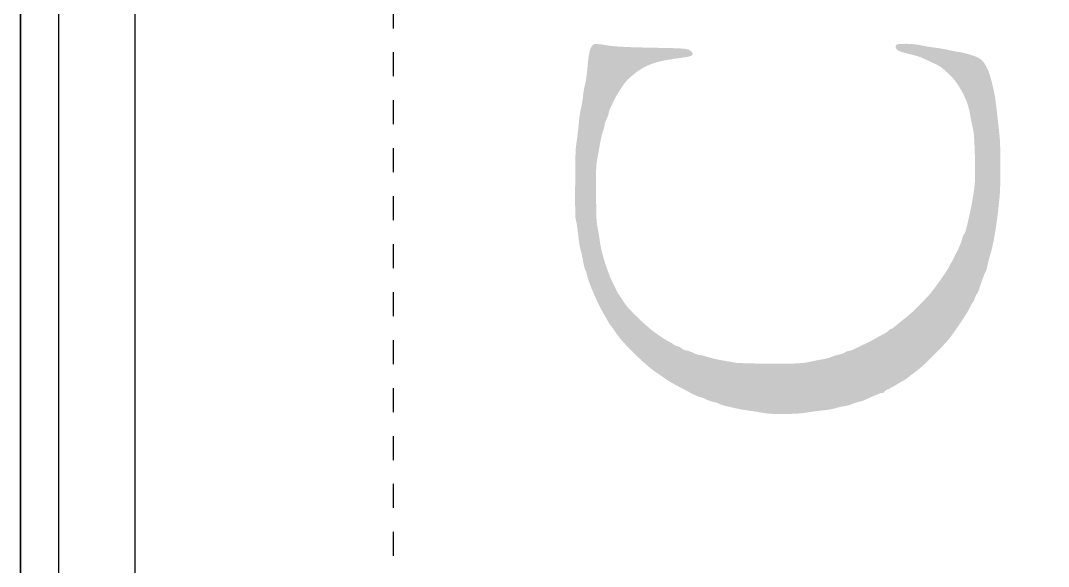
# Model space of a CAD drawing. Header units: inches. Extents: x 1062 to 6528, y -11616 to 5280.
# Drawn here: x 4770 to 4824, y -11005.5 to -10976.8 of the extents above; entities that cross this region are included whole.
import ezdxf
from ezdxf.enums import TextEntityAlignment as Align

# ---------------------------------------------------------------- set-up
doc = ezdxf.new("R2010")
doc.units = ezdxf.units.IN
doc.header["$LTSCALE"] = 24
doc.header["$MEASUREMENT"] = 0
doc.linetypes.add('DASH', pattern=[0.1236, 0.0618, -0.0618])
doc.linetypes.add('HIDDEN', pattern=[0.375, 0.25, -0.125])
doc.layers.get('Defpoints').update_dxf_attribs({"color": 3, "linetype": 'HIDDEN'})
doc.layers.add('TB', color=5, linetype='CONTINUOUS')
doc.styles.add('ROMANT', font='times.ttf')

# ---------------------------------------------------------------- blocks, each defined once
blk = doc.blocks.new('CAMDEN LOGO')
at = {"layer": 'TB', "true_color": 0x284b69}
h = blk.add_hatch(color=139, dxfattribs=at)
h.dxf.hatch_style = 1
edge = h.paths.add_edge_path()
edge.add_arc((-12.32000437844727, 30.65751835782604), 1.51802305912272, 279.17175074925706, 284.1004904566082, ccw=False)
edge.add_arc((-14.04238478073148, 41.32504441359626), 12.32370241771542, 278.11758595287756, 279.17182086009007, ccw=False)
edge.add_arc((-14.23660010825643, 42.68666027412874), 13.69909957675422, 277.017754074507, 278.11759541482957, ccw=False)
edge.add_arc((-14.35717058653063, 43.66630992929694), 14.68614095714086, 275.97374110421674, 277.0176629872126, ccw=False)
edge.add_arc((-11.76122215149553, 18.85801957408896), 10.25760011403589, 95.9736679952892, 97.45554538483152)
edge.add_arc((-11.93495741879178, 20.18556298828744), 8.918736618530241, 97.45549047302741, 99.1012261557306)
edge.add_arc((-12.05786078443271, 20.95275903908842), 8.14175848650292, 99.10121484088054, 100.6378646199633)
edge.add_arc((-13.4125740965419, 28.16523619704529), 0.8031567864474781, 100.6378016136366, 109.0539749615022)
edge.add_arc((-14.0839742915623, 30.1091717837875), 1.253457855937181, 283.9245867139636, 289.053994164127, ccw=False)
edge.add_arc((-15.84753463052493, 37.22231878349689), 8.58196420502707, 282.6849133064816, 283.9245527026282, ccw=False)
edge.add_arc((-16.07650976878449, 38.23969224278633), 9.624786514586875, 281.41514497688877, 282.68480646169087, ccw=False)
edge.add_arc((-16.10530011297487, 38.38233762775795), 9.770308298702869, 280.15962773928555, 281.41508030200066, ccw=False)
edge.add_arc((-13.25848164441504, 22.49614157853736), 6.368948199265114, 100.1595874063114, 102.006305002305)
edge.add_arc((-13.67537133243786, 24.45640173334496), 4.364848180179991, 102.0063298431174, 104.4575789987474)
edge.add_arc((-13.58721856006832, 24.11449120256478), 4.717939842969284, 104.4575639718234, 106.341865108823)
edge.add_arc((-14.87151173842176, 28.49454834224551), 0.1534782630215451, 106.3418695715607, 128.7677797655494)
edge.add_arc((-15.08271054279976, 28.75753041941775), 0.183811683293579, 293.0763668957143, 308.76757691712726, ccw=False)
edge.add_arc((-15.46604129028037, 29.65726179070461), 1.16179890327267, 289.0594888530591, 293.0764283403406, ccw=False)
edge.add_arc((-15.52502784002536, 29.8279998261722), 1.342439125273234, 285.0436290717599, 289.05942299534337, ccw=False)
edge.add_arc((-15.54033442109176, 29.88495368216459), 1.401413976995797, 281.1551973830116, 285.0436033845269, ccw=False)
edge.add_arc((-14.724565559025, 25.74806105539429), 2.815143794664069, 101.1552618158981, 110.663423365551)
edge.add_arc((-9.972517598785089, 13.1478378252452), 16.28167955060291, 110.6634577241275, 113.2586164284371)
edge.add_arc((-9.881922256442522, 12.93706395140325), 16.51109869092028, 113.2586234076959, 115.9905859496166)
edge.add_arc((-13.26235462401564, 19.87087567428253), 8.797145877996345, 115.9906058833521, 120.3672421489569)
edge.add_arc((-31.36977596003635, 50.77471039320986), 27.02080643331212, 300.08762380522006, 300.3672270705235, ccw=False)
edge.add_arc((-38.67923494582647, 63.39031286952729), 41.60098532458184, 299.88536276258367, 300.087731403229, ccw=False)
edge.add_arc((-37.46609924528275, 61.2793385295376), 39.16625517691963, 299.6811744636922, 299.8853765678395, ccw=False)
edge.add_arc((-24.88849899380602, 39.21161996613299), 13.76585693831914, 299.2356295280197, 299.6811609482727, ccw=False)
edge.add_arc((-16.89149241960513, 24.92353862333269), 2.607944776810916, 119.2356955897255, 121.1969968334672)
edge.add_arc((-17.21916700566726, 25.46465477967146), 1.975349069429136, 121.1969532301417, 123.6124538497867)
edge.add_arc((-17.25137944361722, 25.51311536289077), 1.917159127987973, 123.6124509104504, 125.6942930922139)
edge.add_arc((-18.30535182683525, 26.98018127515761), 0.1107427375844713, 125.6942322878418, 142.3202004858659)
edge.add_arc((-18.49428000428088, 27.12609544168802), 0.1279721555982675, 306.218582903721, 322.3201128662138, ccw=False)
edge.add_arc((-22.95058136734679, 33.21069943006941), 7.669923331115045, 305.3631257485738, 306.21866235422794, ccw=False)
edge.add_arc((-21.91594698094741, 31.75283586106045), 5.882233621082999, 304.03207589244465, 305.3631564751738, ccw=False)
edge.add_arc((-23.71220584391995, 34.41267897844287), 9.091799216596185, 303.071599526315, 304.03210035053246, ccw=False)
edge.add_arc((-16.16389118274856, 22.82102033760546), 4.740901324870318, 123.07152184981, 132.2389959901788)
edge.add_arc((-6.740307175342423, 12.44242567480572), 18.75943058863966, 132.238927253215, 135.5364155771221)
edge.add_arc((-6.739641067579214, 12.4417473207387), 18.760381143991, 135.536361949267, 138.8780733355087)
edge.add_arc((-16.30636003791369, 20.79377148189147), 6.060837079508062, 138.8780298958259, 146.6356644868336)
edge.add_arc((-40.78846778939442, 36.91488147630113), 23.25236450965589, 326.2020707197078, 326.63568466166595, ccw=False)
edge.add_arc((-35.31921278064783, 33.25378594700473), 16.67084714478043, 325.6457142046245, 326.20216972178804, ccw=False)
edge.add_arc((-36.57282810161269, 34.11066066935624), 18.18932851192357, 325.2183538651005, 325.6457798847073, ccw=False)
edge.add_arc((-22.16511836195696, 24.10388377537416), 0.6474448118165882, 320.4381281562378, 325.2184238305853, ccw=False)
edge.add_arc((-20.82021645843361, 22.99279171410316), 1.097057036483299, 140.4381642264497, 148.0888912025184)
edge.add_arc((-13.31382680888601, 18.31845730396017), 9.939866982913486, 148.0888967504421, 149.6019417133494)
edge.add_arc((-11.95162402528058, 17.51933308212929), 11.51916934328131, 149.6019989929705, 151.15973265798)
edge.add_arc((-8.800292678574806, 15.7839907944572), 15.11671046356144, 151.1597393255827, 152.4303175147016)
edge.add_arc((-82.21106367056746, 54.11272934203382), 67.69774175516338, 332.27839737460613, 332.43034575961093, ccw=False)
edge.add_arc((-76.66136752500552, 51.19647383428864), 61.42847756466092, 332.11493218193, 332.27833971741086, ccw=False)
edge.add_arc((-71.74772480771298, 48.59658595228981), 55.86940374420745, 331.9605898344499, 332.1148300496125, ccw=False)
edge.add_arc((-27.86846747769505, 25.22684044934275), 6.154876403535096, 331.1795510250782, 331.9606040675724, ccw=False)
edge.add_arc((-16.6885682281636, 19.0754311769762), 6.60560882493202, 151.1794707432771, 153.5017038001696)
edge.add_arc((-17.12441558094451, 19.29271251612082), 6.118603593736521, 153.5016371543819, 155.9611359552858)
edge.add_arc((-15.95226710749102, 18.76989387619611), 7.402064295907419, 155.9611957124076, 157.7238083201809)
edge.add_arc((-22.59764104100122, 21.49213541830537), 0.2207278095875957, 157.7238979930412, 179.9999814292099)
edge.add_arc((-22.95974221373945, 21.49213539990589), 0.141373363150118, -18.509694664769427, 3.6452005701903545e-05, ccw=False)
edge.add_arc((-24.26235937324691, 21.92823153582773), 1.51505138365164, 338.241342496073, 341.4902539090233, ccw=False)
edge.add_arc((-24.4273602292069, 21.99408815273338), 1.692709415999228, 334.79173947846476, 338.2413724162427, ccw=False)
edge.add_arc((-24.75598922139488, 22.14878489004823), 2.055928489064766, 331.81006172276784, 334.79179502398677, ccw=False)
edge.add_arc((-21.83959991429765, 20.58569274997453), 1.252935912648274, 151.8101727751093, 157.2836290434866)
edge.add_arc((-20.77188544857472, 20.13869897244675), 2.410440822989488, 157.2836149905503, 160.637928758461)
edge.add_arc((-20.78967345170804, 20.14494668605388), 2.391587521642868, 160.6378564632212, 163.9981277135912)
edge.add_arc((-21.97348487962336, 20.48444230102169), 1.160057266455893, 163.9981887316879, 169.7712360439611)
edge.add_arc((-25.07855087429107, 21.04474280106948), 1.995156114853886, 346.79152231929476, 349.77119332132844, ccw=False)
edge.add_arc((-24.77773896644703, 20.97414031990681), 1.686169846149623, 343.41111132554505, 346.79154632895455, ccw=False)
edge.add_arc((-24.59944811774221, 20.92102651926317), 1.500135702644816, 340.19430246847577, 343.41113462896135, ccw=False)
edge.add_arc((-23.33181495407916, 20.4645078028984), 0.1528038296417592, 322.973071506312, 340.1944073823897, ccw=False)
edge.add_arc((-22.84291156492418, 20.09573195291793), 0.4595866923745326, 142.9730382660211, 165.2107538947415)
edge.add_arc((1.592786076063931, 13.64444795019884), 25.73254426535297, 165.2107528723992, 166.4485588571627)
edge.add_arc((-8.006335361529636, 15.95811400486835), 15.85852872018599, 166.448572657815, 168.560435314886)
edge.add_arc((-15.50732875897029, 17.47596919808737), 8.205504067408917, 168.5604256407787, 172.0183072972326)
edge.add_arc((-48.47624825353796, 22.09867600921015), 25.08592231989449, 351.43556543558424, 352.01837684847567, ccw=False)
edge.add_arc((-58.51799250700242, 23.61092621055499), 35.24089786501383, 350.9839194226743, 351.4356387634035, ccw=False)
edge.add_arc((-55.84750329070812, 23.18720335318207), 32.537001839997, 350.5273708805847, 350.9839030478959, ccw=False)
edge.add_arc((-33.60040544180902, 19.47523931185893), 9.982356204504866, 349.42638981672076, 350.5273770462158, ccw=False)
edge.add_arc((-20.33148896192051, 16.99835623695654), 3.515758268152378, 169.426423913145, 177.8991286735181)
edge.add_arc((-5.99100858327256, 16.47229707046401), 17.86588425146888, 177.8991310902887, 180.4388344403469)
edge.add_arc((-6.229481146311628, 16.47049616493834), 17.62740488985103, 180.4389177022415, 183.0627205824847)
edge.add_arc((-18.53583176696156, 15.81204407685826), 5.303451597559349, 183.0627823353218, 189.4816684721883)
edge.add_arc((-35.94404256676626, 12.90464338411138), 12.34587649272949, 8.330677599230398, 9.481625542332779, ccw=False)
edge.add_arc((-44.16306047706075, 11.70115633427483), 20.65253866764861, 7.547701436994714, 8.330587923088672, ccw=False)
edge.add_arc((-43.30300973001886, 11.81512972509458), 19.7849689465277, 6.758807345016805, 7.547652522117517, ccw=False)
edge.add_arc((-31.39026654682311, 13.22696175198726), 7.788856250295377, 5.176256759721184, 6.758741039756387, ccw=False)
edge.add_arc((-19.40655993410564, 14.31255629303772), 4.243921470882585, 185.1762401741093, 187.8378532409172)
edge.add_arc((-17.7249293008399, 14.54404319910984), 5.94141013782995, 187.837855355099, 189.9061768413816)
edge.add_arc((-18.18437429457299, 14.46380735536232), 5.475011710640097, 189.9061890548689, 192.0013227536582)
edge.add_arc((-21.86439426026391, 13.68150629317623), 1.712759472979209, 192.0013268737515, 196.9818377619721)
edge.add_arc((-26.48567857708076, 12.27024422065742), 3.119210039983065, 14.437011230973724, 16.98175598926008, ccw=False)
edge.add_arc((-29.39250587823335, 11.52190615971185), 6.120818744018075, 12.900269234602774, 14.43691901368561, ccw=False)
edge.add_arc((-29.34915292486767, 11.53183660904332), 6.076342993452038, 11.361317772169116, 12.900259279249383, ccw=False)
edge.add_arc((-26.22914521035182, 12.15874611767978), 2.893975373166324, 8.681194623851184, 11.361369002077197, ccw=False)
edge.add_arc((-21.47029205199306, 12.88535284175177), 1.920029271023186, 188.6811440346254, 192.4474295014211)
edge.add_arc((-20.92152345788054, 13.0064811645012), 2.482007064581302, 192.4473709973237, 195.5542162000646)
edge.add_arc((-21.14855185493798, 12.94328889172769), 2.24634808128334, 195.5542084018565, 198.711235334647)
edge.add_arc((-22.67225829869403, 12.42720983414662), 0.6376159965603233, 198.7112491973708, 206.7721898526708)
edge.add_arc((-23.98413041890672, 11.76533554621452), 0.8317668782607742, 20.85639469214118, 26.77213025201769, ccw=False)
edge.add_arc((-25.23596202060253, 11.2883987446393), 2.171375429926083, 17.96655164862642, 20.856397600269702, ccw=False)
edge.add_arc((-25.34986211620617, 11.25146685699551), 2.291113461045043, 15.108027532180188, 17.966480334503387, ccw=False)
edge.add_arc((-24.52954023693565, 11.47293161195634), 1.441422562367027, 11.063074184752281, 15.107965363921778, ccw=False)
edge.add_arc((-21.66708228078824, 12.03260681776138), 1.475236808679168, 191.0630298613514, 195.107233705275)
edge.add_arc((-20.43809301746478, 12.36438054758295), 2.74822086873709, 195.1072440223954, 197.6458015975133)
edge.add_arc((-20.4827136194599, 12.35018863825056), 2.701397707696555, 197.6458389460788, 200.1935627171609)
edge.add_arc((-21.854489174214, 11.84564822875026), 1.239779016848205, 200.1935515797322, 204.7546101080706)
edge.add_arc((-67.0566151291041, -8.997221341310734), 48.53629357587859, 24.178896803025225, 24.75460358464369, ccw=False)
edge.add_arc((-31.30122124728678, 7.056071900039598), 9.34246223041743, 22.227171227106112, 24.17884748136379, ccw=False)
edge.add_arc((-27.79495636359297, 8.488886635671378), 5.554738441487996, 19.98153041143007, 22.227223909601776, ccw=False)
edge.add_arc((-22.83289032271387, 10.29311930916137), 0.274837406985709, -3.855708058608798e-05, 19.981615023480174, ccw=False)
edge.add_arc((-22.39962186186676, 10.29311891816516), 0.1584310538607692, 179.9999254853657, 194.8859429806954)
edge.add_arc((-22.34608035828842, 10.30735131918166), 0.2138319008231367, 194.8859879000557, 206.7751861912465)
edge.add_arc((-22.35802121497272, 10.30132619145209), 0.2004570654019129, 206.7752228108879, 219.0095298784071)
edge.add_arc((-22.4289073584423, 10.24390436685147), 0.1092314589283163, 219.0095979582393, 238.2825698846505)
edge.add_arc((-22.55570904883643, 10.03873487251994), 0.131959730982251, 38.60315623926391, 58.282500208060014, ccw=False)
edge.add_arc((-23.1903970899557, 9.532013517839317), 0.9441145443203992, 33.994871767001825, 38.603123127143306, ccw=False)
edge.add_arc((-23.3218927721291, 9.443335396703759), 1.102717582117717, 29.37701096414139, 33.99488411594001, ccw=False)
edge.add_arc((-23.43262270255582, 9.38099910634665), 1.229788155365978, 25.12186780196788, 29.37708008930298, ccw=False)
edge.add_arc((-19.85715606421672, 11.05753628118524), 2.719229264257387, 205.121902981863, 207.3870751584477)
edge.add_arc((-15.41733438844221, 13.35763876026627), 7.719478050758845, 207.3869961113717, 208.4270219618943)
edge.add_arc((-14.98524892215755, 13.59153966497078), 8.2108104060219, 208.4270817335895, 209.4565653755888)
edge.add_arc((-17.47924164286087, 12.18301079616234), 5.346556006517568, 209.4566545871601, 210.8764258410079)
edge.add_arc((-41.42461657079275, -2.13462200151568), 22.55282730868244, 30.540442421106604, 30.876424631478812, ccw=False)
edge.add_arc((-51.42310998325138, -8.033649543020118), 34.161806439226, 30.294234323561, 30.54037689770928, ccw=False)
edge.add_arc((-49.57643763007945, -6.9547883565875), 32.02308246461883, 30.0455672425756, 30.29423082808472, ccw=False)
edge.add_arc((-31.38058737167921, 3.569908111143008), 11.00265900638327, 29.49386272356071, 30.0455054233729, ccw=False)
edge.add_arc((-19.60692730176561, 10.22946239193797), 2.523934602532242, 209.4939150248232, 211.5908820352016)
edge.add_arc((-19.3352810932638, 10.39652066330231), 2.842839178580669, 211.590881926848, 213.5088706639176)
edge.add_arc((-19.59611966959528, 10.22381529413823), 2.530007103118968, 213.5088328920374, 215.4341549732897)
edge.add_arc((-21.22798223919654, 9.06264567612763), 0.5271865100918157, 215.4341056358664, 221.5955839748773)
edge.add_arc((-22.38249085941152, 8.037784272687901), 1.016585186246778, 37.7607831312007, 41.59557550725742, ccw=False)
edge.add_arc((-37.76717604293844, -3.87898378797675), 20.47674703572198, 37.328862210578905, 37.76087187643219, ccw=False)
edge.add_arc((-37.48008832079449, -3.660066356622195), 20.1157149016405, 36.805439313009, 37.328892644416385, ccw=False)
edge.add_arc((-42.66166755737686, -7.53711909534681), 26.58721405742901, 36.38070992847412, 36.805385760168576, ccw=False)
edge.add_arc((-16.71010533398203, 11.58254089860273), 5.64700658025715, 216.3807204896122, 222.9031148406831)
edge.add_arc((-2.184514679142012, 25.08207937581554), 25.47704245943268, 222.9032054971341, 225.0350053764479)
edge.add_arc((-2.153622013250242, 25.11301181921792), 25.52075942248591, 225.0350085592162, 227.1603918647631)
edge.add_arc((-15.78668130802635, 10.41104223934016), 5.470616897745034, 227.160358906155, 233.8233552768388)
edge.add_arc((-5.763801706377308, 24.11732617538192), 22.45061497914718, 233.8234099579111, 235.4796875169446)
edge.add_arc((-5.220515310947121, 24.90723140027004), 23.4093174208139, 235.4797134084005, 237.0848857197961)
edge.add_arc((-5.340130561387923, 24.72245331254348), 23.18920211058288, 237.0849018766292, 238.4980270739239)
edge.add_arc((-16.46405502592643, 6.571266760817451), 1.900536846451469, 238.4981117105237, 247.3234848388703)
edge.add_arc((-17.82622486442324, 3.311141706626387), 1.632722560653594, 63.877065250558985, 67.32349035088129, ccw=False)
edge.add_arc((-17.66754069837043, 3.634726016591088), 1.272323517631014, 59.72202096069509, 63.87711394129309, ccw=False)
edge.add_arc((-17.59691437905349, 3.75569543154748), 1.132246123540382, 55.82696426355028, 59.722014659210174, ccw=False)
edge.add_arc((-17.0137196007172, 4.614709964630407), 0.09396768423733182, 31.71748309163962, 55.826910227276926, ccw=False)
edge.add_arc((-16.86622754730342, 4.705865006337916), 0.07941959167828376, 211.7174270925029, 238.0249370198824)
edge.add_arc((-16.61857131899251, 5.102582113381771), 0.5470926296436407, 238.0249472592591, 244.3556661462805)
edge.add_arc((-16.56762516967228, 5.208704436779982), 0.6648103328753753, 244.3556778360437, 250.5274619505162)
edge.add_arc((-16.5282237718684, 5.320144932277998), 0.7830112388942884, 250.5275757758625, 255.9866017198867)
edge.add_arc((-16.89211340625752, 3.862109429050605), 0.7197472895073015, 69.65852666029713, 75.98672645537181, ccw=False)
edge.add_arc((-16.99043606351461, 3.596900062287517), 1.002595929507069, 64.72243312377338, 69.65850329451013, ccw=False)
edge.add_arc((-16.9552805428666, 3.67134659085238), 0.9202661278123921, 59.68124376852239, 64.7224591545367, ccw=False)
edge.add_arc((-16.65222079732303, 4.189582618534558), 0.3199214020454275, 48.59414265234682, 59.68115719607829, ccw=False)
edge.add_arc((-16.23101896400112, 4.667243728781415), 0.3169232576943236, 228.5941257883923, 240.3818380483094)
edge.add_arc((-15.75078260261125, 5.511988981690507), 1.288633865391575, 240.3818373516033, 244.5383049788181)
edge.add_arc((-15.67771501284915, 5.665446738397719), 1.458599025831782, 244.5383798495846, 248.6137428180166)
edge.add_arc((-15.75250512117782, 5.474468732881149), 1.253498662853908, 248.613720861379, 253.1795903272397)
edge.add_arc((-18.95288016256382, -5.112055010953469), 9.806197778927377, 71.187581970429, 73.17959146753759, ccw=False)
edge.add_arc((-19.99704871700578, -8.17713481926981), 13.04425309058499, 69.57924731813529, 71.18762803547719, ccw=False)
edge.add_arc((-22.68413049991432, -15.39450118888706), 20.74560270096078, 68.64947932572522, 69.57927013446653, ccw=False)
edge.add_arc((-15.25258513238441, 3.616877463579129), 0.3333420516087667, 50.69503412573732, 68.64954573185378, ccw=False)
edge.add_arc((-14.95182769907296, 3.984266170970471), 0.1414521101192067, 230.6950080507955, 249.7952462986276)
edge.add_arc((-14.52825238367132, 5.135211267765925), 1.367865850931483, 249.7951852998864, 253.4015423397512)
edge.add_arc((-14.47601534790829, 5.310454791768137), 1.550729189548884, 253.4015491083654, 257.1662307263646)
edge.add_arc((-14.4098641093542, 5.600836421638434), 1.848550406597303, 257.1662867535714, 260.4662955695271)
edge.add_arc((-15.08484711456822, 1.581809144021037), 2.226763362373346, 77.13540824393652, 80.4663503061891, ccw=False)
edge.add_arc((-16.25833361555397, -3.556506690541056), 7.497376247388224, 75.78670649742082, 77.13543357704651, ccw=False)
edge.add_arc((-16.4230358856521, -4.206787076437394), 8.168190243993841, 74.45359399569912, 75.78673715680623, ccw=False)
edge.add_arc((-15.83389801975409, -2.089088721302261), 5.9700706502527, 72.76730060948199, 74.45359956038322, ccw=False)
edge.add_arc((-11.9939941458133, 10.2906176729372), 6.991487595907305, 252.7672929990576, 258.0865945330228)
edge.add_arc((-9.566734622456352, 21.79545867027215), 18.74958927805469, 258.0866011054393, 260.6338665669165)
edge.add_arc((-8.462476763675113, 28.49039339085644), 25.53498066922421, 260.6339021599749, 262.8502629989387)
edge.add_arc((-6.2238806001169, 46.33688203011602), 43.52132186286467, 262.8503095532736, 264.3369995864283)
edge.add_arc((-9.588697391554888, 12.40409513721985), 9.42211339172015, 264.337022987741, 268.9019760848599)
edge.add_arc((-8.556311748197004, 66.26936765786934), 63.29727839230461, 268.9019959706234, 270.0204007087292)
edge.add_arc((-8.556651608555512, 67.33699941206879), 64.36491019985314, 270.0203648525294, 271.1176852364791)
edge.add_arc((-7.464950736858555, 11.38112735697209), 8.398389598356037, 271.1175821248248, 276.0405949006372)
edge.add_arc((-30.75189797646908, 231.4436425064694), 229.6895834711825, 276.0405435963396, 276.332751913516)
edge.add_arc((-9.923776426236145, 43.76824818556847), 40.86197881335787, 276.3327936781977, 277.3815283063566)
edge.add_arc((-7.064647543887986, 21.69842983495525), 18.60773202774782, 277.3815442270279, 278.9860290227817)
edge.add_arc((-5.001529369949822, 8.651843873367937), 5.39902800908047, 278.9859985167521, 283.0171429771938)
edge.add_arc((-8.342365844561755, 23.10282862490718), 20.231160311595, 283.0171684697268, 284.9709072223118)
edge.add_arc((-4.323144896527992, 8.072369932410453), 4.672599146245788, 284.9709018545936, 290.7718916836662)
edge.add_arc((-3.548981127004481, 6.031350777922825), 2.489690826817704, 290.7719157494852, 299.1091265039897)
edge.add_arc((-3.130617613448521, 5.279977088619347), 1.629696378903723, 299.1092030820305, 310.562253157748)
edge.add_arc((-2.949752859194632, 5.068676815410839), 1.351559964910329, 310.5622579641102, 318.9232721445205)
edge.add_arc((-2.561406272349814, 4.730178946588609), 0.8363960310881329, 318.9232321607584, 330.9013411814331)
edge.add_arc((-2.984202261662176, 4.965490754661033), 1.320263880399162, 330.9013585518111, 339.9226151656949)
edge.add_arc((-7.868187857191515, 6.75059766153916), 6.520256377154236, 339.9225525837447, 342.6833880518802)
edge.add_arc((-9.13097655679303, 7.144317820809221), 7.843000064965858, 342.6833629491258, 344.3701202414416)
edge.add_arc((-7.671296324483592, 6.735951939777948), 6.32727282256367, 344.3700779706534, 346.3515458365535)
edge.add_arc((-7.304816098566334, 6.646965753916703), 5.950143803189171, 346.3515192145366, 348.1283403283815)
edge.add_arc((-1.915614902683046, 5.514066216233658), 0.4431527107521965, 348.1284008937342, 359.9999994633176)
edge.add_arc((-0.903101209200031, 5.514066578118701), 0.5693609827314543, 171.4680553046319, 180.0000368349237, ccw=False)
edge.add_arc((2.502319428088413, 5.003187143096596), 4.012889335161906, 169.4486210222319, 171.4681303870526, ccw=False)
edge.add_arc((3.001069374884537, 4.910291306836115), 4.520216789381196, 167.38127461011, 169.4486794385497, ccw=False)
edge.add_arc((3.16113953331751, 4.874459374012162), 4.684248441883462, 165.3684458785208, 167.3813094472765, ccw=False)
edge.add_arc((-4.92448911804513, 6.98536535172164), 3.672384536442343, 345.3684200551936, 348.340987578564)
edge.add_arc((-11.15074125041974, 8.270128388875804), 10.02980788851559, 348.3409170845621, 349.7453336524327)
edge.add_arc((-11.72278907890268, 8.373626423902778), 10.61114304252146, 349.7452973993131, 351.1359634914244)
edge.add_arc((-7.899364170931221, 7.777345251078742), 6.741501035323028, 351.136024895328, 353.0895344814479)
edge.add_arc((7.508562830131268, 5.909935343061164), 8.779176599196072, 171.5584482767159, 173.0895979073516, ccw=False)
edge.add_arc((14.57078023380473, 4.861865091108683), 15.91874002489216, 170.5778549858996, 171.5585235627794, ccw=False)
edge.add_arc((14.18267679742439, 4.926267915231648), 15.52532929666746, 169.5925977072259, 170.5778498621494, ccw=False)
edge.add_arc((5.5439111370506, 6.512936177332193), 6.742061777755475, 167.754854170316, 169.5926342022295, ccw=False)
edge.add_arc((-3.653116438222241, 8.508987003965132), 2.669077107782292, 347.7549318860152, 352.4681057086024)
edge.add_arc((-6.152690503537997, 8.839476159901466), 5.190404851291413, 352.4681237322734, 355.3334509560706)
edge.add_arc((-6.316958741084818, 8.852893370481326), 5.355220127698912, 355.3333608349525, 358.1700446020649)
edge.add_arc((-4.400552337188856, 8.79166373675966), 3.437835822732719, 358.1700644900861, 362.1239976774546)
edge.add_arc((-18.02297274832563, 8.286432905067016), 17.06962206119016, 2.124017795459317, 3.241276645235563)
edge.add_arc((-1.412369790354205, 9.22711434999107), 0.4324043788911155, 3.241253873841668, 19.03875999241909)
edge.add_arc((-1.086807341042004, 9.339461004129447), 0.08800246382998503, 19.0386959574297, 66.98901409671068)
edge.add_arc((-1.144571884328798, 9.203448645397401), 0.2357729080635618, 66.98902709649376, 89.99998430011861)
edge.add_arc((-1.144571884474317, 9.21400499291903), 0.2252165605422596, 89.99998352726399, 121.9260765423982)
edge.add_arc((-1.101794637595049, 9.145349705872235), 0.3061081008298395, 121.9260335741164, 147.2960572782458)
edge.add_arc((-0.7031642921292587, 8.88939569782238), 0.7798365109586742, 147.2961106941828, 161.6491604658503)
edge.add_arc((2.939100260305167, 7.681245041149992), 4.617246976250351, 161.6491552283073, 165.500902386281)
edge.add_arc((-63.98403097414393, 24.98767784674854), 64.50740933883176, 344.9421045119665, 345.5008518467442, ccw=False)
edge.add_arc((-5.135189013409217, 9.155424877606293), 3.566073332813996, 340.3405250232047, 344.9421327558135, ccw=False)
edge.add_arc((-4.875019586197595, 9.062473839288742), 3.28979806001169, 335.4544668511606, 340.34059804086263, ccw=False)
edge.add_arc((-46.80823606997455, 28.21277351070771), 49.38891542879158, 334.7784083263201, 335.4544965633598, ccw=False)
edge.add_arc((-9.358895470259085, 10.5732021904719), 7.993171834615605, 333.34517172298996, 334.778464256925, ccw=False)
edge.add_arc((-8.001014258409668, 9.891597008270281), 6.473820983134882, 331.66645833434586, 333.34519464996004, ccw=False)
edge.add_arc((-7.683595783845703, 9.72044775463442), 6.113201301187434, 330.1657659920238, 331.6664356015536, ccw=False)
edge.add_arc((-2.773533770834547, 6.904531498524449), 0.4529810463695721, 320.103066804965, 330.1657558093728, ccw=False)
edge.add_arc((-13.51585732013427, 15.88551202912245), 14.45496399625416, 318.3164497698069, 320.10312516210587, ccw=False)
edge.add_arc((-6.395569629185957, 9.545226491724776), 4.920934549188492, 314.3259166071656, 318.31650807871927, ccw=False)
edge.add_arc((-5.335547562684042, 8.45996682919693), 3.403886324318761, 309.3946242791266, 314.3258838344049, ccw=False)
edge.add_arc((-5.297348657840303, 8.413461975577519), 3.343704452347896, 304.3968441573476, 309.39453563509716, ccw=False)
edge.add_arc((-6.745364608082127, 10.52848310566262), 5.906918172048109, 298.9447047262969, 304.3968590720725, ccw=False)
edge.add_arc((-6.344695566968767, 9.804008708699058), 5.079029995805836, 292.8388795372246, 298.94470625911185, ccw=False)
edge.add_arc((-6.183185464024973, 9.420531525231155), 4.662928729799918, 286.4643653657716, 292.8388246048532, ccw=False)
edge.add_arc((-5.963447394755349, 8.67702127694136), 3.887627299135128, 279.1586044379565, 286.46432011846724, ccw=False)
edge.add_arc((-4.049470459825898, -3.194633934948314), 8.137326138508238, 99.15853122382157, 100.4444642041796)
edge.add_arc((-2.210844418666056, -13.16902790427022), 18.27976572542742, 100.44440163948, 101.1466165157109)
edge.add_arc((-2.138943964114333, -13.53386465797527), 18.65161990656744, 101.1466587678683, 101.8461234724006)
edge.add_arc((-3.90609963454699, -5.108785244460222), 10.04320528555836, 101.8462047589001, 102.9579633439178)
edge.add_arc((-6.96410568234387, 8.181350298637398), 3.594210295932883, 273.09230824962646, 282.9580433645756, ccw=False)
edge.add_arc((-8.971082210448913, 45.33184939477601), 40.79888121070547, 271.42981408347225, 273.0922792623078, ccw=False)
edge.add_arc((-8.878825505069472, 41.63712525776069), 37.1030054353407, 269.5853328182848, 271.4297587317153, ccw=False)
edge.add_arc((-9.101287596835391, 10.89890986805787), 6.363985042266884, 262.78834647862914, 269.5852993915267, ccw=False)
edge.add_arc((-8.029677291910048, 19.36770948973569), 14.90031421104369, 259.5749434177584, 262.78833850798105, ccw=False)
edge.add_arc((-6.424801316252342, 28.09048665565311), 23.76950066660628, 257.3102216697898, 259.5749355249043, ccw=False)
edge.add_arc((-3.412445801020112, 41.46848312006856), 37.48245349056313, 255.9695133774082, 257.3102193240508, ccw=False)
edge.add_arc((-12.33787568830212, 5.751511329692079), 0.667166277947483, 231.8278875771946, 255.9694994179508, ccw=False)
edge.add_arc((-12.89198570989356, 5.046658202961765), 0.2294138056415572, 51.82776734193057, 64.56523904443348)
edge.add_arc((-13.25139873386252, 4.290918101212554), 1.066265538740912, 64.56527796245324, 68.6392662667962)
edge.add_arc((-13.30698630168808, 4.148791293403775), 1.218876177932375, 68.63922190681662, 72.64837155699564)
edge.add_arc((-13.27664521896895, 4.245896825982328), 1.117140905002329, 72.64837456356173, 76.92833004628321)
edge.add_arc((-12.69030790733905, 6.771191948320137), 1.475330290191197, 249.5777845366458, 256.9283741973943, ccw=False)
edge.add_arc((-10.73413037958198, 12.02497964141801), 7.08148009591763, 247.2812760943723, 249.5778432483377, ccw=False)
edge.add_arc((-10.75049982200562, 11.98585513010076), 7.039069178532069, 244.95964251975352, 247.28118809785968, ccw=False)
edge.add_arc((-13.02925537846295, 7.108016605819358), 1.655201093684202, 238.1562098532716, 244.9595742455866, ccw=False)
edge.add_arc((-14.29517536434469, 5.069777892552082), 0.7441676697434778, 58.15615991624158, 62.4780411408309)
edge.add_arc((-15.08217575141316, 3.559383571320012), 2.447300258491737, 62.47797903512173, 64.25846685799806)
edge.add_arc((-15.17549291374507, 3.365849710434901), 2.662157066828827, 64.25841334984243, 66.01713007454704)
edge.add_arc((-14.87683320553424, 4.037187151524137), 1.927383917405329, 66.01717057316593, 68.25759336453085)
edge.add_arc((-13.57942387706771, 7.290424566949042), 1.575018778845857, 245.51077138330652, 248.2576286996381, ccw=False)
edge.add_arc((-13.3165859378405, 7.867457222995284), 2.2090932763969, 243.3792005248248, 245.5107712408472, ccw=False)
edge.add_arc((-13.39403586919889, 7.712931235921559), 2.0362442886994, 241.21964439222188, 243.3791729981857, ccw=False)
edge.add_arc((-14.06635652928253, 6.488991265672297), 0.6398044866481252, 236.1026326539877, 241.2196703991495, ccw=False)
edge.add_arc((-14.99417236764475, 5.10811836694549), 1.023821731092101, 56.10263937754139, 59.32909532705965)
edge.add_arc((-16.22500398930151, 3.032753145131068), 3.43672191236301, 59.32916796962316, 60.63847687861099)
edge.add_arc((-16.37465982993217, 2.766744620000992), 3.741938894312345, 60.638436766369, 61.93284925336763)
edge.add_arc((-15.89801465301844, 3.660653569603852), 2.72889208648238, 61.93286159509091, 63.57286799425609)
edge.add_arc((-13.37404104668531, 8.739118832130742), 2.942197067123854, 236.14643860449678, 243.57280906231028, ccw=False)
edge.add_arc((2.810803137958828, 32.86693046129037), 31.99560435944609, 234.8563830488815, 236.1464411950734, ccw=False)
edge.add_arc((2.029854241108296, 31.75760221716948), 30.63895763619453, 233.5067968518385, 234.85644063216648, ccw=False)
edge.add_arc((-14.01567322500523, 10.06793793408158), 3.659326645784038, 227.0560998470801, 233.5068173306758, ccw=False)
edge.add_arc((13.26104959271925, 39.37609171431572), 43.69665280126912, 226.1368237433138, 227.0560723001822, ccw=False)
edge.add_arc((-7.527895541012185, 17.7453485202885), 13.69549797518911, 223.9545338150299, 226.136749513989, ccw=False)
edge.add_arc((-10.79353699981948, 14.59675715714374), 9.159195327709961, 221.2019376047256, 223.954523674274, ccw=False)
edge.add_arc((-11.01224011831164, 14.40528246209183), 8.868517477020035, 218.3819742524794, 221.2019301998394, ccw=False)
edge.add_arc((-49.42514647352436, -16.0207341148853), 40.13448099651032, 38.38196764835661, 38.77364121579049)
edge.add_arc((-41.18655443282933, -9.402963079163868), 29.56711177356142, 38.77362468470512, 39.26613844722466)
edge.add_arc((-42.35849842413427, -10.36103889574119), 31.08083631555647, 39.26614819428625, 39.65919685639811)
edge.add_arc((-19.4443912693705, 8.63507186078428), 1.316620710672817, 39.65913128912534, 43.55555638620469)
edge.add_arc((-18.13482714194561, 9.880217478287506), 0.4904060773496015, 216.7560953431217, 223.5555670527743, ccw=False)
edge.add_arc((-18.14518337806476, 9.872482211018308), 0.4774799028869399, 209.8189906825684, 216.7560777739108, ccw=False)
edge.add_arc((-18.21567804030201, 9.83207824902459), 0.3962273487786711, 202.5404884196019, 209.8189589099294, ccw=False)
edge.add_arc((-18.50186698006837, 9.713297986479034), 0.08636792901786731, 180.000001725362, 202.5405391121389, ccw=False)
edge.add_arc((-18.66258080726857, 9.713298027813352), 0.07434589818236247, 359.9999661394158, 385.7009130734191)
edge.add_arc((-18.88330306425451, 9.60706782710227), 0.319301343665637, 25.70081927537329, 34.4090222653427)
edge.add_arc((-18.9452407649851, 9.564643792541375), 0.3943751572103604, 34.40903165713721, 42.55237516253096)
edge.add_arc((-18.96357712527424, 9.547810546726538), 0.4192665266643466, 42.55239586851675, 50.33040433417727)
edge.add_arc((-18.46575238070454, 10.14809107378815), 0.3605835791106616, 219.5669336829424, 230.3303905563094, ccw=False)
edge.add_arc((-17.8488963893933, 10.65779768723743), 1.160778646456904, 215.0623967775027, 219.5668692163057, ccw=False)
edge.add_arc((-17.75006139843663, 10.72716123497415), 1.281524897704837, 210.6529266628539, 215.062324074299, ccw=False)
edge.add_arc((-18.01525853243947, 10.56999219865864), 0.9732528979068226, 205.2332446887299, 210.6528733366326, ccw=False)
edge.add_arc((-21.2549111890321, 9.04323536230126), 2.608134511008032, 25.23315350617675, 27.51734600775108)
edge.add_arc((-25.84348890072124, 6.652796897723221), 7.782034536049325, 27.5174126166716, 28.52833279396977)
edge.add_arc((-26.33163045165657, 6.387437051354794), 8.33764053112912, 28.52838096129203, 29.52852973939484)
edge.add_arc((-23.96684689655376, 7.726922296218362), 5.619843264279201, 29.52852789155605, 30.87267146702327)
edge.add_arc((-15.13983564481441, 13.00406158251209), 4.664335200004672, 207.931254000576, 210.8726578083056, ccw=False)
edge.add_arc((-7.152094467493043, 17.23892255888526), 13.70524536464265, 206.6145723886611, 207.9312149167261, ccw=False)
edge.add_arc((2.149581781279267, 21.89980595708832), 24.10933182567444, 205.6286147070185, 206.6145543985806, ccw=False)
edge.add_arc((53.13780900997699, 46.36051161673154), 80.66130294332343, 205.2274952269242, 205.6285652740904, ccw=False)
edge.add_arc((-17.70251173976339, 12.98405101813435), 2.352049556411831, 202.3446635764323, 205.2274059781917, ccw=False)
edge.add_arc((-18.00925915037442, 12.85796554406883), 2.020399860669508, 199.1138601971948, 202.344669761825, ccw=False)
edge.add_arc((-18.2207949871663, 12.78465801253813), 1.796521758958626, 196.0288024695703, 199.1138792489932, ccw=False)
edge.add_arc((-19.76402950864849, 12.34130277926843), 0.1908640584617184, 179.999975314113, 196.0287545089348, ccw=False)
edge.add_arc((-20.12190040236692, 12.3413030864796), 0.1670068352559292, 359.9999228154285, 375.8731550509998)
edge.add_arc((-20.52228628455669, 12.22745298300205), 0.5832648090162414, 15.87315255949407, 22.12990111201103)
edge.add_arc((-20.59848577736557, 12.19646674974385), 0.6655236040123131, 22.12978106740493, 28.17652009901471)
edge.add_arc((-20.51033667098818, 12.24368619054056), 0.5655239012938269, 28.17644831053403, 35.00843524875553)
edge.add_arc((-19.71105858895771, 12.80352203579653), 0.410315033187496, 204.025677365789, 215.0084265023474, ccw=False)
edge.add_arc((-18.79227490903395, 13.21308297683962), 1.416249233281791, 199.6590702565517, 204.0256261335392, ccw=False)
edge.add_arc((-18.64110960954804, 13.26708603817693), 1.576771127123176, 195.3850662309197, 199.6590650275534, ccw=False)
edge.add_arc((-18.961612258895, 13.17889532927771), 1.244356402156651, 190.2808812392715, 195.3850911107155, ccw=False)
edge.add_arc((-21.78345909933523, 12.66705316867908), 1.623535155812521, 10.28082304869991, 14.28539043743092)
edge.add_arc((-22.55447490536062, 12.4707362060818), 2.419151723600607, 14.2853182592721, 17.25536519206583)
edge.add_arc((-22.40121252377776, 12.51834408072361), 2.258665377364961, 17.25529482899791, 20.26544198079729)
edge.add_arc((-21.02851361599824, 13.02518078367333), 0.7953862738180395, 20.26537542818832, 26.82280625093983)
edge.add_arc((-19.74838957714201, 13.67245823281726), 0.6390772673804302, 197.9972503125656, 206.8228522843422, ccw=False)
edge.add_arc((-17.41012707066784, 14.43208343679098), 3.097634161108208, 195.2593601411463, 197.997280595608, ccw=False)
edge.add_arc((-17.02002681033537, 14.53850605110145), 3.501990422278085, 192.5395521777643, 195.2593697326932, ccw=False)
edge.add_arc((-17.34679951501585, 14.4658260065581), 3.167232615202602, 189.6068633030207, 192.5395595824756, ccw=False)
edge.add_arc((-29.99784262659159, 12.3245067750394), 9.663750973838855, 9.606843642466131, 10.69912211287398)
edge.add_arc((-46.04616627059841, 9.292404242340325), 25.995999366255, 10.69911122172958, 11.220960279654)
edge.add_arc((-47.41727933008224, 9.020372238950443), 27.39383785201618, 11.22100749674795, 11.73827291586811)
edge.add_arc((-37.32935572715087, 11.11651630057523), 17.09043926001799, 11.73825016542163, 12.47484217056709)
edge.add_arc((-17.71576620893939, 15.4557102053931), 2.997405261795504, 185.9302399045753, 192.4748469561837, ccw=False)
edge.add_arc((-13.71125628382379, 15.8716737422362), 7.02346107416796, 182.466641990726, 185.9302519187682, ccw=False)
edge.add_arc((-4.246970764200341, 16.27936564322422), 16.49652357174739, 180.3474211482668, 182.4666170402398, ccw=False)
edge.add_arc((90.10352653045993, 16.85140890171178), 110.8487549880666, 179.8282853279989, 180.3473842026906, ccw=False)
edge.add_arc((41.7637544005147, 16.9962354311356), 62.50876590765133, 179.1439029925697, 179.8282417491793, ccw=False)
edge.add_arc((22.83638262143631, 17.2790522587994), 43.57928129181291, 178.2470988466973, 179.1438878105727, ccw=False)
edge.add_arc((28.67659777205063, 17.10028255040297), 49.42223188314567, 177.5849454647776, 178.247053650779, ccw=False)
edge.add_arc((-19.23294306892876, 19.12089597667264), 1.470099686424758, 169.2023459475674, 177.5848746076745, ccw=False)
edge.add_arc((-38.20557642056428, 22.7393205465556), 17.84450133620728, 349.2023261335067, 349.7143203674906)
edge.add_arc((-72.65701581827761, 28.99125297027663), 52.85861756957801, 349.7143849332715, 349.9421928775881)
edge.add_arc((-76.25962283152785, 29.63022012948656), 56.51745021431282, 349.9422109390402, 350.1677270544179)
edge.add_arc((-57.78469743179085, 26.42831402113862), 37.76711498391694, 350.1677487258295, 350.4727912758235)
edge.add_arc((-15.36011231052635, 19.30816509223936), 5.250810854985279, 168.2170612291835, 170.4728378120138, ccw=False)
edge.add_arc((-11.14009923452613, 18.42786337879485), 9.561662449308715, 166.7768557867695, 168.2170235440469, ccw=False)
edge.add_arc((-11.359231981638, 18.47934490039475), 9.336563564717064, 165.329988242277, 166.7768020463214, ccw=False)
edge.add_arc((-16.42973965309557, 19.80672865098049), 4.095190112310135, 162.6511495132431, 165.329948980715, ccw=False)
edge.add_arc((-25.16625080057383, 22.53601823170968), 5.057713724479648, 342.651194621229, 344.5469541348102)
edge.add_arc((-24.43689933967198, 22.33438983074083), 4.301005348966991, 344.5470166534076, 346.6877538977533)
edge.add_arc((-24.07368293361196, 22.24844707793991), 3.927759700111303, 346.6877547285812, 348.6781600649617)
edge.add_arc((-20.58254148402921, 21.54946430669995), 0.3673319820567195, 348.6781422920074, 359.9999657683738)
edge.add_arc((-19.95667913555189, 21.54946406247151), 0.2585303664205408, 165.69853796889, 179.9999945117381, ccw=False)
edge.add_arc((-19.03317798154967, 21.31404136655189), 1.21156668639882, 161.151678279516, 165.6985330641113, ccw=False)
edge.add_arc((-18.86036439050167, 21.25504834655433), 1.394172035879544, 156.6918875846677, 161.151686406558, ccw=False)
edge.add_arc((-18.94565341662201, 21.29179476321261), 1.301303757588472, 151.9954711431519, 156.6919216477177, ccw=False)
edge.add_arc((-21.20866931268029, 22.49529217581116), 1.26182849962161, 331.9954286747688, 337.2288320853463)
edge.add_arc((-22.22455638973042, 22.92172882905297), 2.363588352104679, 337.2288664460394, 340.50046239646)
edge.add_arc((-22.19274283280265, 22.91046313851635), 2.329839008590559, 340.5004672208022, 343.7828325756878)
edge.add_arc((-21.00812660467636, 22.56591520298221), 1.096133659725857, 343.7828410661023, 349.551536659469)
edge.add_arc((-19.06810291610145, 22.20815886472533), 0.8766008662057095, 163.0557791441514, 169.5516096924403, ccw=False)
edge.add_arc((-19.0556447296276, 22.20436488369674), 0.8896239495529392, 156.6314961614948, 163.0558783759554, ccw=False)
edge.add_arc((-19.18388290646089, 22.25977531346163), 0.7499266134158277, 149.9394526221824, 156.6315305468932, ccw=False)
edge.add_arc((-19.6868823436389, 22.55089134346272), 0.168757983219542, 129.6901260989225, 149.9394554630971, ccw=False)
edge.add_arc((-19.92101344207822, 22.83300204926158), 0.1978532844503184, 309.6902135557683, 326.2220235753591)
edge.add_arc((-20.28151075500682, 23.07413150360802), 0.6315602435617972, 326.2221626474613, 333.1839787640788)
edge.add_arc((-20.35818827063395, 23.11289164790216), 0.7174775886551475, 333.1839339680732, 339.8915830300108)
edge.add_arc((-20.2429489816941, 23.07069999961894), 0.5947574643921081, 339.8916608193395, 347.6124389885904)
edge.add_arc((-19.08979527124848, 22.81742467471216), 0.5858829847380383, 159.7611314011861, 167.6123932292955, ccw=False)
edge.add_arc((-18.96701443038637, 22.77215452070195), 0.7167436806173281, 153.0112733203162, 159.7610557367057, ccw=False)
edge.add_arc((-19.04126832932889, 22.80997081733315), 0.6334147312742493, 146.0105682021031, 153.0113093075508, ccw=False)
edge.add_arc((-19.39775645695772, 23.05032967925908), 0.2034657021453662, 129.6901778472575, 146.01062462291, ccw=False)
edge.add_arc((-19.73318955434843, 23.45450258806571), 0.3217686294017295, 309.6900833603622, 318.568318852401)
edge.add_arc((-19.73977661803838, 23.46031639846441), 0.3305544019579585, 318.5683115456669, 327.2689623971687)
edge.add_arc((-19.69239871791069, 23.42986455224681), 0.2742340649696591, 327.2688779433777, 336.561740827141)
edge.add_arc((-19.51340493395764, 23.35226521827624), 0.0791432365704573, 336.5616484218758, 359.9999676441113)
edge.add_arc((-19.34418682498654, 23.35226509321248), 0.09007487240145945, 149.4143099388504, 179.999948875499, ccw=False)
edge.add_arc((-4.266060421022303, 14.44015036150321), 17.60508799957359, 148.685001731963, 149.4142599523355, ccw=False)
edge.add_arc((-10.97577719875972, 18.52212821234613), 9.751245474273611, 147.1309349688132, 148.6850018729369, ccw=False)
edge.add_arc((-5.109914149325959, 14.73183139595332), 16.73513402371539, 146.0939148529007, 147.1309613840675, ccw=False)
edge.add_arc((-13.45008675305507, 20.33748502856659), 6.686162349520362, 139.8868934976269, 146.0939460767347, ccw=False)
edge.add_arc((-7.229047957362127, 15.09647781427006), 14.82062485896966, 136.4636890978811, 139.8869719023353, ccw=False)
edge.add_arc((-7.350781716780148, 15.2121665886626), 14.65268736920964, 133.1557201796287, 136.4637487376973, ccw=False)
edge.add_arc((-15.29493648937387, 23.68494455073741), 3.038146420660222, 122.53107446582459, 133.1557198649756, ccw=False)
edge.add_arc((-25.19328487855091, 39.20366243495627), 15.36858891191795, 302.5310684762003, 303.104941804407)
edge.add_arc((-23.10790324943628, 36.00530716092194), 11.55043582463045, 303.1049129530472, 303.8158367049862)
edge.add_arc((-23.26054802564067, 36.23319530367169), 11.82472296121826, 303.8158195038085, 304.3988600983354)
edge.add_arc((-16.90165023449117, 26.94586111603164), 0.5690507275764277, 304.3989640200829, 309.6884877059831)
edge.add_arc((-16.31497964031132, 26.23892484267841), 0.3496120400711354, 122.12896340953961, 129.68857591164, ccw=False)
edge.add_arc((-15.17712849214513, 24.4270653735289), 2.489130670821432, 120.3525445015917, 122.12890727674369, ccw=False)
edge.add_arc((-15.02151469159071, 24.16132648675213), 2.797080034949909, 118.5299150203187, 120.35256993106901, ccw=False)
edge.add_arc((-14.97347587158765, 24.07296939215107), 2.89765192155162, 116.75501555298499, 118.5300033119729, ccw=False)
edge.add_arc((-33.56020850383084, 60.94040803323799), 38.39005401976951, 296.7549707348648, 296.895918334697)
edge.add_arc((-40.77648418919853, 75.16704977038228), 54.34223161041437, 296.8958832453843, 297.0045160352053)
edge.add_arc((-38.92020095234147, 71.52478233003274), 50.25421258466063, 297.0044209002775, 297.1141996054286)
edge.add_arc((-23.12676591801937, 40.68055623767876), 15.60166760713283, 297.1141994332481, 297.3766139887408)
edge.add_arc((-12.68325597907551, 20.51283199463452), 7.109651178625544, 111.66995876444739, 117.3765846525595, ccw=False)
edge.add_arc((-10.8434376457235, 15.88249391932104), 12.09211665180334, 107.83605940677319, 111.66993530693429, ccw=False)
edge.add_arc((-10.96206232930945, 16.25118358432874), 11.70481330219536, 103.97058671253421, 107.83608096003641, ccw=False)
edge.add_arc((-12.52159634507279, 22.51985571869696), 5.245061242361453, 96.92661091026912, 103.97062697010813, ccw=False)
edge.add_arc((-13.74465460232113, 32.5874689326217), 4.896571137378691, 276.9265942669496, 278.7978328431583)
edge.add_arc((-15.42397733087546, 43.43794506908941), 15.87623220749765, 278.7978346876487, 279.5768251059736)
edge.add_arc((-15.64323107547716, 44.73753605217055), 17.19418855261064, 279.5767759495625, 280.3472866894243)
edge.add_arc((-14.7501888047982, 39.84642871465948), 12.22222158930529, 280.3472552982699, 281.3423621433133)
edge.add_arc((-11.59470988916564, 24.1153392934298), 3.822223604146348, 91.50567895011869, 101.34236155344558, ccw=False)
edge.add_arc((-9.765661794048356, -45.47240642857454), 73.43400257584257, 90.36040335609482, 91.50562186502691, ccw=False)
edge.add_arc((-9.76395378826237, -45.75144467698922), 73.71304604761966, 89.21927332976742, 90.36036664521009, ccw=False)
edge.add_arc((-8.810991724610176, 24.17987833648746), 3.775230274532003, 79.30712072663238, 89.21929344893869, ccw=False)
edge.add_arc((-3.678243592931722, 51.36262248541928), 23.88786215652938, 259.3070874705866, 259.7356594017872)
edge.add_arc((6.351906504002727, 106.7500561458986), 80.17615328758227, 259.7355513896257, 259.9095013428243)
edge.add_arc((7.574151501669803, 113.6173094173444), 87.15132714211732, 259.909387571806, 260.0815040611053)
edge.add_arc((3.453410389301098, 90.05135089472327), 63.22780506854395, 260.0814891834748, 260.3003589946766)
edge.add_arc((-8.427674079164717, 20.54148630638568), 7.290146144151235, 78.45414642752348, 80.30040568703407, ccw=False)
edge.add_arc((-8.609443447837293, 19.65167170731925), 8.19833672110102, 76.76354232776691, 78.45419552156233, ccw=False)
edge.add_arc((-8.404247501418467, 20.52401091260268), 7.30218881730427, 75.06857258010211, 76.76358001557122, ccw=False)
edge.add_arc((-6.910715436335522, 26.12474540991181), 1.505736027989381, 69.60274098765518, 75.06863852011111, ccw=False)
edge.add_arc((-5.607595578620931, 29.62924775987292), 2.233202067841604, 249.6027902005069, 252.5650462124323)
edge.add_arc((-5.560325503545755, 29.7797520831447), 2.39095507512628, 252.5649541608909, 255.3794105445001)
edge.add_arc((-5.631832361790657, 29.50562690353567), 2.107656919706561, 255.3793420423216, 258.2041101052996)
edge.add_arc((-5.979658659190136, 27.84007614571769), 0.4061744895810775, 258.20401432185, 267.7716603374129)
edge.add_arc((-6.007412736375954, 27.12681593999886), 0.3076254893112138, 75.0928959622442, 87.77164851575469, ccw=False)
edge.add_arc((-6.359421270364692, 25.80452807791593), 1.675965797204689, 71.4794566333212, 75.09291658731911, ccw=False)
edge.add_arc((-6.436988223305889, 25.57297525805765), 1.920165184122518, 67.88758735891042, 71.47950942291311, ccw=False)
edge.add_arc((-6.416604426804952, 25.6231395554677), 1.866017645929122, 64.21780602771912, 67.88763079501229, ccw=False)
edge.add_arc((-4.756660839568212, 29.05962919506968), 1.950377741858306, 244.2178870209312, 247.7009730399584)
edge.add_arc((-4.78301632721741, 28.99536824345799), 1.880922132797602, 247.7010132171143, 251.2801041675317)
edge.add_arc((-4.860769911561874, 28.7659223483474), 1.638659798420495, 251.2801578233316, 254.8413768281648)
edge.add_arc((-5.222596772991892, 27.43036778369859), 0.2549601659839598, 254.8414195566541, 268.9211913963036)
edge.add_arc((-5.231986839839919, 26.93170774772332), 0.2437882724429878, 74.43259074340767, 88.921236998317, ccw=False)
edge.add_arc((-5.543647059843352, 25.8130107992001), 1.405087095041507, 70.46810849993892, 74.43258096481708, ccw=False)
edge.add_arc((-5.61540844515639, 25.61071565687664), 1.619733364583316, 66.52569196205837, 70.4681693940351, ccw=False)
edge.add_arc((-5.618423015545886, 25.60377330287301), 1.627301978302341, 62.59697277214059, 66.52570327164489, ccw=False)
edge.add_arc((-1.500719978045709, 33.54662445295045), 7.319449538161573, 242.5970587549217, 243.5108070049179)
edge.add_arc((-0.2431207643876405, 36.07018834888626), 10.13901165292733, 243.5108529055379, 244.2265894563311)
edge.add_arc((-0.5931792932342432, 35.34520458339514), 9.333938715958888, 244.2266041663309, 244.9501328663096)
edge.add_arc((-3.356944072933402, 29.43174864323086), 2.80650760459299, 244.9502543451472, 246.7211170548768)
edge.add_arc((-5.204078987776484, 25.13839564384008), 1.867333146976606, 64.30101765735088, 66.72110142924049, ccw=False)
edge.add_arc((-5.819879843786111, 23.8587958784187), 3.287398727830593, 62.71648545745359, 64.30103228708282, ccw=False)
edge.add_arc((-5.773455292939616, 23.94880348380818), 3.186123815099344, 61.122328634254416, 62.71650069192248, ccw=False)
edge.add_arc((-4.885331442784263, 25.55912177695436), 1.347132521361604, 58.08923031436302, 61.12229179442488, ccw=False)
edge.add_arc((-22.05426402812463, -2.012394897455948), 33.82729227846707, 56.96259866863221, 58.089253801056714, ccw=False)
edge.add_arc((-5.446654370828583, 23.5245768078731), 3.365026728975069, 50.828547195211115, 56.96254334458729, ccw=False)
edge.add_arc((-4.661258377701415, 24.48855117996956), 2.121606664768939, 42.45808882268432, 50.82848699643188, ccw=False)
edge.add_arc((-8.569298849615734, 20.91275326337839), 7.418691813263935, 39.161712544371824, 42.458055189811375, ccw=False)
edge.add_arc((-5.723382268321984, 23.23066380929092), 3.748276239174264, 30.090769195293774, 39.161681104267075, ccw=False)
edge.add_arc((-5.686340790181021, 23.25212981848242), 3.705464317341504, 20.94134770851292, 30.0907452797739, ccw=False)
edge.add_arc((-6.486227072010479, 22.94602676345832), 4.561920471578921, 12.791302824662182, 20.941284246036105, ccw=False)
edge.add_arc((-10.601479629202, 22.01173169208906), 8.78189806509819, 7.799042470249276, 12.791236165452574, ccw=False)
edge.add_arc((51.08031309798662, 30.46005052044794), 53.47577331012745, 187.7990577694621, 188.5248782777072)
edge.add_arc((1.643970565000018, 23.0497949083227), 3.487136088496586, 188.5249076008627, 193.8494775046585)
edge.add_arc((-0.8885564748570687, 22.42542799450254), 0.8787788946525493, 193.8495265639552, 205.6667251088915)
edge.add_arc((-1.582500414038805, 22.09195175253066), 0.1088668252007482, 205.6668215674312, 260.583251365028)
edge.add_arc((-1.587512805297592, 22.06172938252209), 0.07823162134891816, 260.5832753658377, 294.8011431239836)
edge.add_arc((-1.707402365018424, 22.3211800001416), 0.364042974365944, 294.8011805933361, 305.7393411578217)
edge.add_arc((-1.779298957797437, 22.42109040659872), 0.4871332232547814, 305.739303665454, 315.5284035196103)
edge.add_arc((-1.86449612159231, 22.50473175439922), 0.6065251483587369, 315.528315266373, 323.8337115457424)
edge.add_arc((-1.730656951703168, 22.40689734989965), 0.4407406674781016, 323.8336924560699, 348.9252236986034)
edge.add_arc((-3.769208167849683, 22.80591241428149), 2.51797538759527, 348.9252432401972, 355.8353113970064)
edge.add_arc((-12.30703298226581, 23.42761777369063), 11.07840587417163, 355.835225270853, 358.6457861281772)
edge.add_arc((-293.8760650548038, 30.08402911013448), 292.7261071503322, 358.6457568675579, 358.9079422402326)
edge.add_arc((110.2893530524116, 22.37965766945231), 111.5127362740502, 178.3608604857882, 178.9079195495753, ccw=False)
edge.add_arc((29.06102894948799, 24.70410657103835), 30.25116048779234, 176.9168040578029, 178.3608677738245, ccw=False)
edge.add_arc((15.29864276958779, 25.44542917469417), 16.46882278455213, 174.9539907205381, 176.9168961285221, ccw=False)
edge.add_arc((3.543983195877445, 26.48334354939337), 4.668429234209963, 169.9373209530574, 174.9540255510567, ccw=False)
edge.add_arc((-8.188105365949923, 28.56526750726775), 7.246951976181944, 349.9372880725649, 351.9001934805488)
edge.add_arc((-6.351117256142061, 28.30383099670755), 5.391453562107388, 351.9002010098711, 354.3503043809322)
edge.add_arc((-6.266904727293877, 28.29549222624948), 5.306829185922452, 354.3503893606368, 356.4287940788177)
edge.add_arc((-1.250349083227775, 27.98240795922115), 0.2805132101541646, 356.4288582211713, 374.0892771441261)
edge.add_arc((-1.23665410909507, 27.9858452726323), 0.266393456616102, 14.08925664701743, 55.94675949765701)
edge.add_arc((-1.625261878411038, 27.41086419404294), 0.9603813809415606, 55.9467455268825, 72.07769415671503)
edge.add_arc((-2.041082083123001, 26.12516603869275), 2.311649744114344, 72.07773677664869, 81.99128202670154)
edge.add_arc((-3.177717008547916, 18.04653714174245), 10.46984708227421, 81.99125954703706, 85.22229824924017)
edge.add_arc((-1.206819524698403, 41.62741186520256), 13.19324843829156, 263.73791002186607, 265.2223083201305, ccw=False)
edge.add_arc((-1.211861523897824, 41.5814685974955), 13.14702933397982, 262.24961829603086, 263.7379125434318, ccw=False)
edge.add_arc((-1.407519208129997, 40.1438364081632), 11.69614400385651, 260.7901745665125, 262.2495929353187, ccw=False)
edge.add_arc((-2.995181519966536, 30.35194037746683), 1.776370846554007, 254.9188057797891, 260.7901092098594, ccw=False)
edge.add_arc((-4.126478697080529, 26.15369437902459), 2.571629011585942, 74.91877094584521, 78.46234709011479)
edge.add_arc((-4.954981990446868, 22.09516618000882), 6.713858948384205, 78.46227605723902, 80.19326323204707)
edge.add_arc((-5.013148923351764, 21.75865888212442), 7.055356464645332, 80.1932529703679, 81.90842740389674)
edge.add_arc((-4.632254826901772, 24.43777460347988), 4.349300042260378, 81.90844695073795, 84.3727580417762)
edge.add_arc((-3.756635165485932, 33.32454352432077), 4.580502399219905, 262.0040279769981, 264.37278033403186, ccw=False)
edge.add_arc((-3.268894857542364, 36.79675102800823), 8.086798957791475, 260.456361857881, 262.0040119285411, ccw=False)
edge.add_arc((-3.30937326149251, 36.5559581820016), 7.842627510141371, 258.899508472523, 260.4563254473858, ccw=False)
edge.add_arc((-4.179161171575288, 32.12282628114517), 3.324974418224168, 255.94348190260598, 258.8995510019048, ccw=False)
edge.add_arc((-5.59991762845857, 26.44834316891499), 2.524667237533579, 75.9434373248429, 80.02406983623206)
edge.add_arc((-6.577036921135914, 20.89316625015115), 8.16512401964562, 80.02408492010291, 81.72596747151174)
edge.add_arc((-6.677191738836882, 20.20438160746065), 8.861152231316556, 81.72602635626522, 83.4072835507154)
edge.add_arc((-6.387827250490773, 22.70804945089893), 6.340818031774135, 83.40730834666572, 85.56798276642556)
edge.add_arc((-5.127342959817724, 38.97048973748585), 9.970398499251674, 264.1020561041695, 265.56789133892227, ccw=False)
edge.add_arc((-3.916367364382495, 50.69288841325815), 21.75518074613398, 263.28408225994923, 264.1020333353347, ccw=False)
edge.add_arc((-3.879564467519231, 51.00522822996433), 22.06968132448495, 262.46836258311646, 263.2840218564321, ccw=False)
edge.add_arc((-5.254715307042716, 40.60427945205302), 11.57821930471986, 261.14643342657587, 262.4683469916879, ccw=False)
edge.add_arc((-7.901926692129564, 23.60938237296548), 5.621613684184641, 81.14652990647457, 88.94170727215669)
edge.add_arc((-10.14318483945772, -97.72244682429671), 126.974141529452, 88.94174321267387, 89.75258970111247)
edge.add_arc((-10.40738933852208, -158.9135966886853), 188.1658617679217, 89.75259826820891, 90.31524169267385)
edge.add_arc((-11.43094679992828, 27.11815759700377), 2.131291667393474, 90.31525776701775, 104.1004746892333)
at = {"layer": 'Defpoints', "linetype": 'DASH'}
blk.add_lwpolyline([(-132, 40.5), (-132, -40.5), (132, -40.5), (132, 40.5)], close=True, dxfattribs=at)
blk = doc.blocks.new('TB CAMDEN 11X17')
at = {"layer": 'TB', "color": 2}
blk.add_line((-126, 18), (-126, 1038), dxfattribs=at)
for points in [[(-126, 18), (-18, 18), (-18, 1038), (-126, 1038)], [(-124, 20), (-20, 20), (-20, 1036), (-124, 1036)]]:
    blk.add_lwpolyline(points, close=True, dxfattribs=at)
at = {"layer": 'TB', "color": 6}
blk.add_lwpolyline([(-120, 24), (-24, 24), (-24, 1032), (-120, 1032)], close=True, dxfattribs=at)
at = {"layer": 'TB', "linetype": 'DASH', "xscale": 0.85, "yscale": 0.85, "zscale": 0.85, "rotation": 90}
blk.add_blockref('CAMDEN LOGO', (-72.00000000000045, 638.8000000000002), dxfattribs=at)
at = {"layer": 'TB', "color": 6, "style": 'ROMANT'}
for tag, p in [('S.NAME.1', (-87, 440.4250000000006)), ('S.NAME.2', (-69, 440.4250000000006)), ('S.NAME.3', (-51, 440.4250000000006))]:
    blk.add_attdef(tag, text='', height=12, rotation=90, dxfattribs=at).set_placement(p, align=Align.MIDDLE_CENTER)
for tag, p in [('SCALE', (-72, 113.5)), ('S.NUMBER', (-72, 37.5))]:
    blk.add_attdef(tag, text='', height=8, dxfattribs=at).set_placement(p, align=Align.MIDDLE_CENTER)

msp = doc.modelspace()

# ---------------------------------------------------------------- block references
at = {"layer": 'TB'}
msp.add_blockref('TB CAMDEN 11X17', (4895.999999999996, -11616), dxfattribs=at)

doc.saveas('drawing.dxf')
